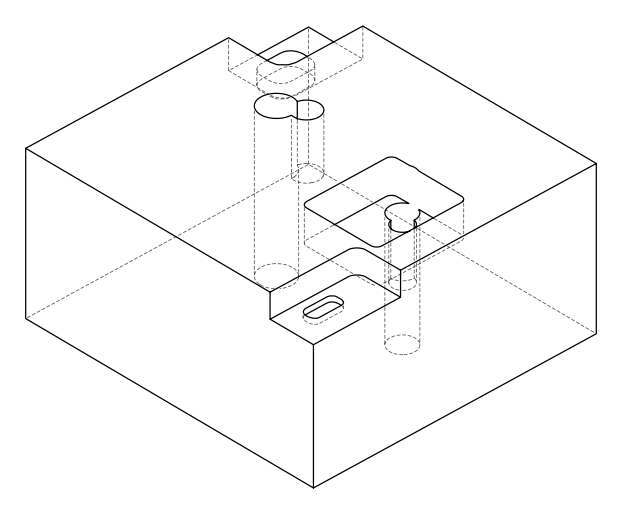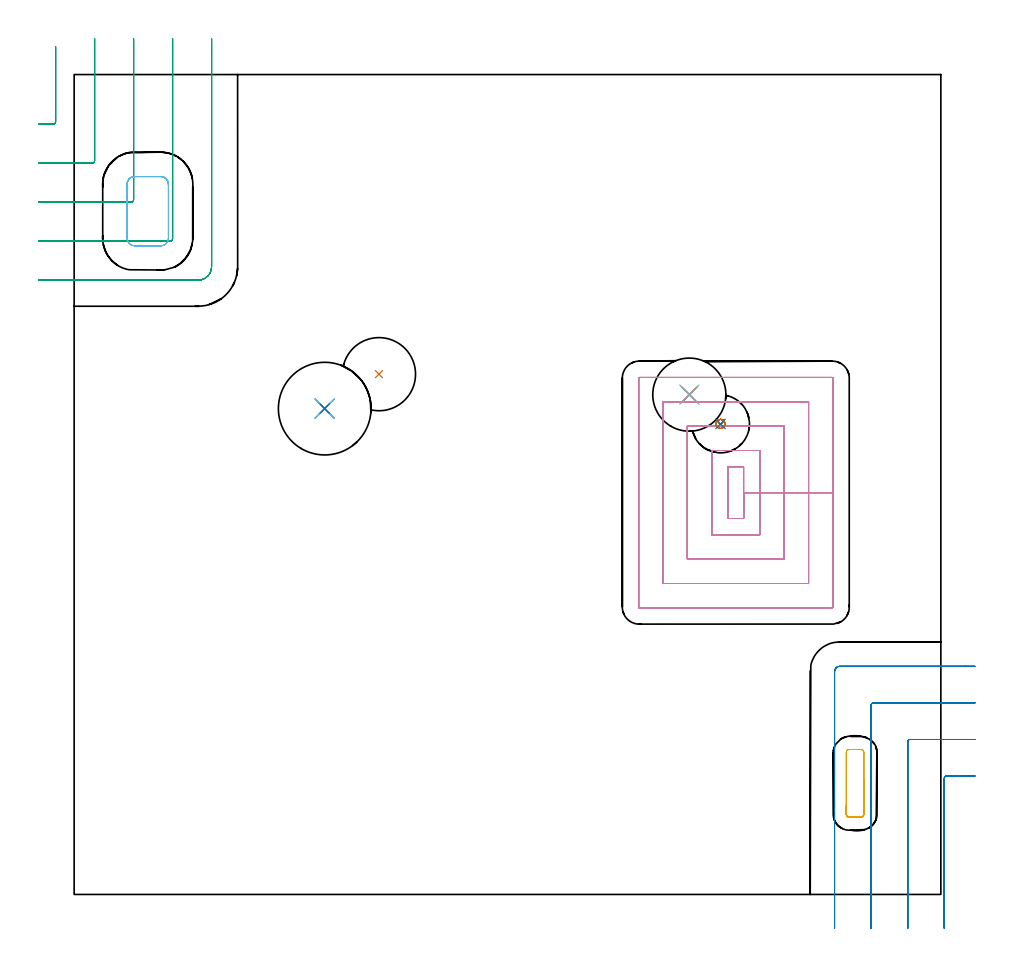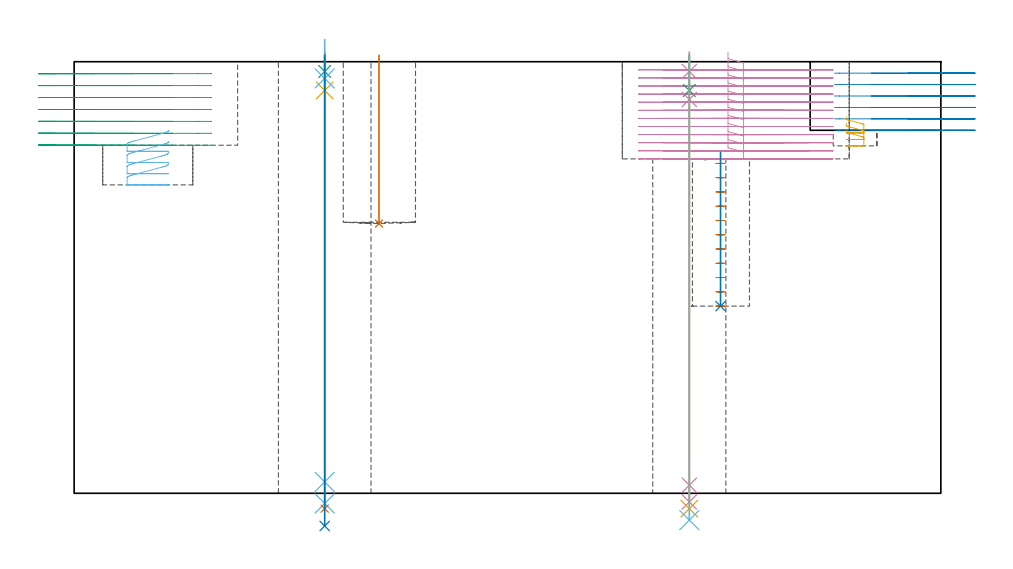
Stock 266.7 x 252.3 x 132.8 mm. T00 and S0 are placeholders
(PLAN: 18 operations, 15 tool changes, 36.5 min)
(1 INDEXABLE_INSERT_DRILL_BLIND_HOLE_FROM_SOLID | STEP1POCKET | NXT0302_016 | 0.21 min | 19684 mm3)
(2 MILL_CORNER_NOTCH_RECTANGULAR | CORNER_NOTCH_RECTANGULAR | UGT0201_133 | Follow Part, ap 3.75, ae 75% | 4.86 min | 65544 mm3)
(3 MILL_CORNER_NOTCH_RECTANGULAR_1 | CORNER_NOTCH_RECTANGULAR_1 | UGT0201_008 | Follow Part, ap 4, ae 75% | 6.29 min | 91351 mm3)
(4 MILL_RECTANGULAR_POCKET | POCKET_RECTANGULAR_STRAIGHT | NXT0201_010 | Follow Part, ap 2.5, ae 75% | 19.18 min | 168176 mm3)
(5 MILL_RECTANGULAR_POCKET_1 | POCKET_RECTANGULAR_STRAIGHT_1 | NXT0201_009 | Follow Part, ap 2, ae 75% | 0.55 min | 1756 mm3)
(6 MILL_RECTANGULAR_POCKET_2 | POCKET_RECTANGULAR_STRAIGHT_2 | UGT0201_133 | Follow Part, ap 3.75, ae 75% | 0.93 min | 11238 mm3)
(7 MILL_BLIND_HOLE_FROM_SOLID_MATERIAL | STEP1POCKET_1 | UGT0201_133 | Spiral | 0.6 min | 11298 mm3)
(8 BORE_BLIND_HOLE | STEP1POCKET_1 | UGT0332_075 | 0.2 min | 0 mm3)
(9 SPOT_DRILL | STEP1HOLE | NXT0321_9005460120000 | 0.05 min | 175 mm3)
(10 SPOT_DRILL_1 | STEP1HOLE_1 | NXT0321_9005460120000 | 0.05 min | 0 mm3)
(11 DRILL_BLIND_HOLE_INTO_CENTER | STEP1HOLE | NXT0301_030 | 0.05 min | 168 mm3)
(12 GUN_DRILL_THROUGH_HOLE | STEP1HOLE | UGT0307_003 | 0.65 min | 4836 mm3)
(13 SPADE_DRILL_TO_ENLARGE_THROUGH_HOLE | STEP1HOLE | UGT0306_005 | 0.56 min | 16718 mm3)
(14 DRILL_TO_ENLARGE_THROUGH_HOLE | STEP1HOLE | UGT0301_392 | 0.58 min | 59703 mm3)
(15 DRILL_BLIND_HOLE_INTO_CENTER_1 | STEP1HOLE_1 | NXT0301_030 | 0.05 min | 0 mm3)
(16 GUN_DRILL_THROUGH_HOLE_1 | STEP1HOLE_1 | UGT0307_001 | 0.59 min | 2004 mm3)
(17 SPADE_DRILL_TO_ENLARGE_THROUGH_HOLE_1 | STEP1HOLE_1 | UGT0306_005 | 0.56 min | 14114 mm3)
(18 DRILL_TO_ENLARGE_THROUGH_HOLE_1 | STEP1HOLE_1 | UGT0301_054 | 0.57 min | 21641 mm3)
(TOOL NXT0302_016 | Index. Insert Drill 22.5mm [880-D2250L25-03] | D22.5 PA176 FL68 Z2)
(TOOL UGT0201_133 | Carbide End Mill 15.0 | D15 FL30 Z4)
(TOOL UGT0201_008 | End Mill 16 mm | D16 FL32 Z4)
(TOOL NXT0201_010 | ENDMILL 10mm [2P460-1000-NA 1630] | D10 FL30 Z6)
(TOOL NXT0201_009 | ENDMILL 8mm [2P460-0800-NA 1630] | D8 FL26 Z6)
(TOOL UGT0332_075 | 17.75 mm Rough Boring Bar | D17.75)
(TOOL NXT0321_9005460120000 | NC Spot Drill, 142deg, 12mm, Carbide, Uncoated | D12 PA142 FL30 Z2)
(TOOL NXT0301_030 | Carbide Drill 5.9mm [860.1-0590-018A1-MM 2214] | D5.9 PA140 FL28 Z2)
(TOOL UGT0307_003 | Gun Drill 7 mm | D7 PA130 FL24 Z1)
(TOOL UGT0306_005 | Spade Drill 14.5mm | D14.5 PA132 FL10 Z2)
(TOOL UGT0301_392 | Twist Drill 28.5 mm | D28.5 PA118 FL165 Z2)
(TOOL UGT0307_001 | Gun Drill 5 mm | D5 PA130 FL24 Z1)
(TOOL UGT0301_054 | Twist Drill 22.5 mm | D22.5 PA118 FL155 Z2)
(OP 1 INDEXABLE_INSERT_DRILL_BLIND_HOLE_FROM_SOLID)
G17 G21 G94 G90
T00 M6
G54
G17 G0 G90 X93.8 Y160.1 S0 M3
G43 Z142.8 H1
G94 G81 G98 Z83. F250. R134.8
G80
M5
M2
(OP 2 MILL_CORNER_NOTCH_RECTANGULAR)
G17 G21 G94 G90
T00 M6
G54
G17 G0 G90 X277.2 Y36.45 S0 M3
G43 Z142.8 H0
Z129.283
G94 G1 X274.2 F250.
X268.496 F500.
G3 X267.75 Y35.704 R0.75
G1 Y-7.426
Y-10.426 F250.
G0 Z142.8
X277.2 Y47.7
Z129.283
G1 X274.2
X257.246 F500.
G3 X256.5 Y46.954 R0.75
G1 Y-7.5
Y-10.5 F250.
G0 Z142.8
X277.2 Y58.95
Z129.283
G1 X274.2
X245.997 F500.
G3 X245.25 Y58.203 R0.75
G1 Y-7.5
Y-10.5 F250.
G0 Z142.8
X277.2 Y70.2
Z129.283
G1 X274.2
X235.6 F500.
G3 X234. Y68.6 R1.6
G1 Y-7.5
Y-10.5 F250.
G0 Z142.8
X277.2 Y36.45
Z125.767
G1 X274.2
X268.496 F500.
G3 X267.75 Y35.704 R0.75
G1 Y-7.426
Y-10.426 F250.
G0 Z142.8
X277.2 Y47.7
Z125.767
G1 X274.2
X257.246 F500.
G3 X256.5 Y46.954 R0.75
G1 Y-7.5
Y-10.5 F250.
G0 Z142.8
X277.2 Y58.95
Z125.767
G1 X274.2
X245.997 F500.
G3 X245.25 Y58.203 R0.75
G1 Y-7.5
Y-10.5 F250.
G0 Z142.8
X277.2 Y70.2
Z125.767
G1 X274.2
X235.6 F500.
G3 X234. Y68.6 R1.6
G1 Y-7.5
Y-10.5 F250.
G0 Z142.8
X277.2 Y36.45
Z122.25
G1 X274.2
X268.496 F500.
G3 X267.75 Y35.704 R0.75
G1 Y-7.426
Y-10.426 F250.
G0 Z142.8
X277.2 Y47.7
Z122.25
G1 X274.2
X257.246 F500.
G3 X256.5 Y46.954 R0.75
G1 Y-7.5
Y-10.5 F250.
G0 Z142.8
X277.2 Y58.95
Z122.25
G1 X274.2
X245.997 F500.
G3 X245.25 Y58.203 R0.75
G1 Y-7.5
Y-10.5 F250.
G0 Z142.8
X277.2 Y70.2
Z122.25
G1 X274.2
X235.6 F500.
G3 X234. Y68.6 R1.6
G1 Y-7.5
Y-10.5 F250.
G0 Z142.8
X277.2 Y36.45
Z118.733
G1 X274.2
X268.496 F500.
G3 X267.75 Y35.704 R0.75
G1 Y-7.426
Y-10.426 F250.
G0 Z142.8
X277.2 Y47.7
Z118.733
G1 X274.2
X257.246 F500.
G3 X256.5 Y46.954 R0.75
G1 Y-7.5
Y-10.5 F250.
G0 Z142.8
X277.2 Y58.95
Z118.733
G1 X274.2
X245.997 F500.
G3 X245.25 Y58.203 R0.75
G1 Y-7.5
Y-10.5 F250.
G0 Z142.8
X277.2 Y70.2
Z118.733
G1 X274.2
X235.6 F500.
G3 X234. Y68.6 R1.6
G1 Y-7.5
Y-10.5 F250.
G0 Z142.8
X277.2 Y36.45
Z115.217
G1 X274.2
X268.496 F500.
G3 X267.75 Y35.704 R0.75
G1 Y-7.426
Y-10.426 F250.
G0 Z142.8
X277.2 Y47.7
Z115.217
G1 X274.2
X257.246 F500.
G3 X256.5 Y46.954 R0.75
G1 Y-7.5
Y-10.5 F250.
G0 Z142.8
X277.2 Y58.95
Z115.217
G1 X274.2
X245.997 F500.
G3 X245.25 Y58.203 R0.75
G1 Y-7.5
Y-10.5 F250.
G0 Z142.8
X277.2 Y70.2
Z115.217
G1 X274.2
X235.6 F500.
G3 X234. Y68.6 R1.6
G1 Y-7.5
Y-10.5 F250.
G0 Z142.8
X277.2 Y36.45
Z111.7
G1 X274.2
X268.496 F500.
G3 X267.75 Y35.704 R0.75
G1 Y-7.426
Y-10.426 F250.
G0 Z142.8
X277.2 Y47.7
Z111.7
G1 X274.2
X257.246 F500.
G3 X256.5 Y46.954 R0.75
G1 Y-7.5
Y-10.5 F250.
G0 Z142.8
X277.2 Y58.95
Z111.7
G1 X274.2
X245.997 F500.
G3 X245.25 Y58.203 R0.75
G1 Y-7.5
Y-10.5 F250.
G0 Z142.8
X277.2 Y70.2
Z111.7
G1 X274.2
X235.6 F500.
G3 X234. Y68.6 R1.6
G1 Y-7.5
Y-10.5 F250.
G0 Z142.8
M5
M2
(OP 3 MILL_CORNER_NOTCH_RECTANGULAR_1)
G17 G21 G94 G90
T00 M6
G54
G17 G0 G90 X-11. Y237. S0 M3
G43 Z142.8 H0
Z129.128
G94 G1 X-8. F250.
X-6.496 F500.
G3 X-5.7 Y237.796 R0.8
G1 Y257.913
Y260.913 F250.
G0 Z142.8
X-11. Y225.
Z129.128
G1 X-8.
X5.504 F500.
G3 X6.3 Y225.796 R0.8
G1 Y260.3
Y263.3 F250.
G0 Z142.8
X-11. Y213.
Z129.128
G1 X-8.
X17.504 F500.
G3 X18.3 Y213.796 R0.8
G1 Y260.3
Y263.3 F250.
G0 Z142.8
X-11. Y201.
Z129.128
G1 X-8.
X29.503 F500.
G3 X30.3 Y201.797 R0.8
G1 Y260.3
Y263.3 F250.
G0 Z142.8
X-11. Y189.
Z129.128
G1 X-8.
X38.1 F500.
G3 X42.3 Y193.2 R4.2
G1 Y260.3
Y263.3 F250.
G0 Z142.8
X-11. Y237.
Z125.457
G1 X-8.
X-6.496 F500.
G3 X-5.7 Y237.796 R0.8
G1 Y257.913
Y260.913 F250.
G0 Z142.8
X-11. Y225.
Z125.457
G1 X-8.
X5.504 F500.
G3 X6.3 Y225.796 R0.8
G1 Y260.3
Y263.3 F250.
G0 Z142.8
X-11. Y213.
Z125.457
G1 X-8.
X17.504 F500.
G3 X18.3 Y213.796 R0.8
G1 Y260.3
Y263.3 F250.
G0 Z142.8
X-11. Y201.
Z125.457
G1 X-8.
X29.504 F500.
G3 X30.3 Y201.796 R0.8
G1 Y260.3
Y263.3 F250.
G0 Z142.8
X-11. Y189.
Z125.457
G1 X-8.
X38.1 F500.
G3 X42.3 Y193.2 R4.2
G1 Y260.3
Y263.3 F250.
G0 Z142.8
X-11. Y237.
Z121.786
G1 X-8.
X-6.496 F500.
G3 X-5.7 Y237.796 R0.8
G1 Y257.913
Y260.913 F250.
G0 Z142.8
X-11. Y225.
Z121.786
G1 X-8.
X5.504 F500.
G3 X6.3 Y225.796 R0.8
G1 Y260.3
Y263.3 F250.
G0 Z142.8
X-11. Y213.
Z121.786
G1 X-8.
X17.504 F500.
G3 X18.3 Y213.796 R0.8
G1 Y260.3
Y263.3 F250.
G0 Z142.8
X-11. Y201.
Z121.786
G1 X-8.
X29.504 F500.
G3 X30.3 Y201.796 R0.8
G1 Y260.3
Y263.3 F250.
G0 Z142.8
X-11. Y189.
Z121.786
G1 X-8.
X38.1 F500.
G3 X42.3 Y193.2 R4.2
G1 Y260.3
Y263.3 F250.
G0 Z142.8
X-11. Y237.
Z118.114
G1 X-8.
X-6.496 F500.
G3 X-5.7 Y237.796 R0.8
G1 Y257.913
Y260.913 F250.
G0 Z142.8
X-11. Y225.
Z118.114
G1 X-8.
X5.504 F500.
G3 X6.3 Y225.796 R0.8
G1 Y260.3
Y263.3 F250.
G0 Z142.8
X-11. Y213.
Z118.114
G1 X-8.
X17.504 F500.
G3 X18.3 Y213.796 R0.8
G1 Y260.3
Y263.3 F250.
G0 Z142.8
X-11. Y201.
Z118.114
G1 X-8.
X29.504 F500.
G3 X30.3 Y201.796 R0.8
G1 Y260.3
Y263.3 F250.
G0 Z142.8
X-11. Y189.
Z118.114
G1 X-8.
X38.1 F500.
G3 X42.3 Y193.2 R4.2
G1 Y260.3
Y263.3 F250.
G0 Z142.8
X-11. Y237.
Z114.443
G1 X-8.
X-6.496 F500.
G3 X-5.7 Y237.796 R0.8
G1 Y257.913
Y260.913 F250.
G0 Z142.8
X-11. Y225.
Z114.443
G1 X-8.
X5.504 F500.
G3 X6.3 Y225.796 R0.8
G1 Y260.3
Y263.3 F250.
G0 Z142.8
X-11. Y213.
Z114.443
G1 X-8.
X17.504 F500.
G3 X18.3 Y213.796 R0.8
G1 Y260.3
Y263.3 F250.
G0 Z142.8
X-11. Y201.
Z114.443
G1 X-8.
X29.504 F500.
G3 X30.3 Y201.796 R0.8
G1 Y260.3
Y263.3 F250.
G0 Z142.8
X-11. Y189.
Z114.443
G1 X-8.
X38.1 F500.
G3 X42.3 Y193.2 R4.2
G1 Y260.3
Y263.3 F250.
G0 Z142.8
X-11. Y237.
Z110.771
G1 X-8.
X-6.496 F500.
G3 X-5.7 Y237.796 R0.8
G1 Y257.913
Y260.913 F250.
G0 Z142.8
X-11. Y225.
Z110.771
G1 X-8.
X5.504 F500.
G3 X6.3 Y225.796 R0.8
G1 Y260.3
Y263.3 F250.
G0 Z142.8
X-11. Y213.
Z110.771
G1 X-8.
X17.504 F500.
G3 X18.3 Y213.796 R0.8
G1 Y260.3
Y263.3 F250.
G0 Z142.8
X-11. Y201.
Z110.771
G1 X-8.
X29.503 F500.
G3 X30.3 Y201.797 R0.8
G1 Y260.3
Y263.3 F250.
G0 Z142.8
X-11. Y189.
Z110.771
G1 X-8.
X38.1 F500.
G3 X42.3 Y193.2 R4.2
G1 Y260.3
Y263.3 F250.
G0 Z142.8
X-11. Y237.
Z107.1
G1 X-8.
X-6.496 F500.
G3 X-5.7 Y237.796 R0.8
G1 Y257.913
Y260.913 F250.
G0 Z142.8
X-11. Y225.
Z107.1
G1 X-8.
X5.504 F500.
G3 X6.3 Y225.796 R0.8
G1 Y260.3
Y263.3 F250.
G0 Z142.8
X-11. Y213.
Z107.1
G1 X-8.
X17.504 F500.
G3 X18.3 Y213.796 R0.8
G1 Y260.3
Y263.3 F250.
G0 Z142.8
X-11. Y201.
Z107.1
G1 X-8.
X29.503 F500.
G3 X30.3 Y201.797 R0.8
G1 Y260.3
Y263.3 F250.
G0 Z142.8
X-11. Y189.
Z107.1
G1 X-8.
X38.1 F500.
G3 X42.3 Y193.2 R4.2
G1 Y260.3
Y263.3 F250.
G0 Z142.8
M5
M2
(OP 4 MILL_RECTANGULAR_POCKET)
G17 G21 G94 G90
T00 M6
G54
G17 G0 G90 X201.2 Y123.445 S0 M3
G43 Z142.8 H1
Z135.8
G94 G1 Y115.7 Z133.725 F250.
X206. Z132.438
Y123.65 Z130.308
Y131.6 F500.
X201.2
Y115.7
X206.
Y123.65
X211.
Y136.6
X196.2
Y110.7
X211.
Y123.65
X218.5
Y144.1
X188.7
Y103.2
X218.5
Y123.65
X226.
Y151.6
X193.824
X181.2
Y95.7
X226.
Y123.65
X233.5
Y158.9
G3 X233.3 Y159.1 R0.2
G1 X173.9
G3 X173.7 Y158.9 R0.2
G1 Y88.4
G3 X173.9 Y88.2 R0.2
G1 X233.3
G3 X233.5 Y88.4 R0.2
G1 Y123.65
Y124.65
G0 X201.2 Y123.445 Z133.308
G1 Y115.7 Z131.233 F250.
X206. Z129.947
Y123.65 Z127.817
Y131.6 F500.
X201.2
Y115.7
X206.
Y123.65
X211.
Y136.6
X196.2
Y110.7
X211.
Y123.65
X218.5
Y144.1
X188.7
Y103.2
X218.5
Y123.65
X226.
Y151.6
X181.2
Y95.7
X226.
Y123.65
X233.5
Y158.9
G3 X233.3 Y159.1 R0.2
G1 X173.9
G3 X173.7 Y158.9 R0.2
G1 Y88.4
G3 X173.9 Y88.2 R0.2
G1 X233.3
G3 X233.5 Y88.4 R0.2
G1 Y123.65
Y124.65
G0 X201.2 Y123.445 Z130.817
G1 Y115.7 Z128.741 F250.
X206. Z127.455
Y123.65 Z125.325
Y131.6 F500.
X201.2
Y115.7
X206.
Y123.65
X211.
Y136.6
X196.2
Y110.7
X211.
Y123.65
X218.5
Y144.1
X188.7
Y103.2
X218.5
Y123.65
X226.
Y151.6
X181.2
Y95.7
X226.
Y123.65
X233.5
Y158.9
G3 X233.3 Y159.1 R0.2
G1 X173.9
G3 X173.7 Y158.9 R0.2
G1 Y88.4
G3 X173.9 Y88.2 R0.2
G1 X233.3
G3 X233.5 Y88.4 R0.2
G1 Y123.65
Y124.65
G0 X201.2 Y123.445 Z128.325
G1 Y115.7 Z126.25 F250.
X206. Z124.963
Y123.65 Z122.833
Y131.6 F500.
X201.2
Y115.7
X206.
Y123.65
X211.
Y136.6
X196.2
Y110.7
X211.
Y123.65
X218.5
Y144.1
X188.7
Y103.2
X218.5
Y123.65
X226.
Y151.6
X181.2
Y95.7
X226.
Y123.65
X233.5
Y158.9
G3 X233.3 Y159.1 R0.2
G1 X173.9
G3 X173.7 Y158.9 R0.2
G1 Y88.4
G3 X173.9 Y88.2 R0.2
G1 X233.3
G3 X233.5 Y88.4 R0.2
G1 Y123.65
Y124.65
G0 X201.2 Y123.445 Z125.833
G1 Y115.7 Z123.758 F250.
X206. Z122.472
Y123.65 Z120.342
Y131.6 F500.
X201.2
Y115.7
X206.
Y123.65
X211.
Y136.6
X196.2
Y110.7
X211.
Y123.65
X218.5
Y144.1
X188.7
Y103.2
X218.5
Y123.65
X226.
Y151.6
X181.2
Y95.7
X226.
Y123.65
X233.5
Y158.9
G3 X233.3 Y159.1 R0.2
G1 X173.9
G3 X173.7 Y158.9 R0.2
G1 Y88.4
G3 X173.9 Y88.2 R0.2
G1 X233.3
G3 X233.5 Y88.4 R0.2
G1 Y123.65
Y124.65
G0 X201.2 Y123.445 Z123.342
G1 Y115.7 Z121.266 F250.
X206. Z119.98
Y123.65 Z117.85
Y131.6 F500.
X201.2
Y115.7
X206.
Y123.65
X211.
Y136.6
X196.2
Y110.7
X211.
Y123.65
X218.5
Y144.1
X188.7
Y103.2
X218.5
Y123.65
X226.
Y151.6
X181.2
Y95.7
X226.
Y123.65
X233.5
Y158.9
G3 X233.3 Y159.1 R0.2
G1 X173.9
G3 X173.7 Y158.9 R0.2
G1 Y88.4
G3 X173.9 Y88.2 R0.2
G1 X233.3
G3 X233.5 Y88.4 R0.2
G1 Y123.65
Y124.65
G0 X201.2 Y123.445 Z120.85
G1 Y115.7 Z118.775 F250.
X206. Z117.488
Y123.65 Z115.358
Y131.6 F500.
X201.2
Y115.7
X206.
Y123.65
X211.
Y136.6
X196.2
Y110.7
X211.
Y123.65
X218.5
Y144.1
X188.7
Y103.2
X218.5
Y123.65
X226.
Y151.6
X181.2
Y95.7
X226.
Y123.65
X233.5
Y158.9
G3 X233.3 Y159.1 R0.2
G1 X173.9
G3 X173.7 Y158.9 R0.2
G1 Y88.4
G3 X173.9 Y88.2 R0.2
G1 X233.3
G3 X233.5 Y88.4 R0.2
G1 Y123.65
Y124.65
G0 X201.2 Y123.445 Z118.358
G1 Y115.7 Z116.283 F250.
X206. Z114.997
Y123.65 Z112.867
Y131.6 F500.
X201.2
Y115.7
X206.
Y123.65
X211.
Y136.6
X196.2
Y110.7
X211.
Y123.65
X218.5
Y144.1
X188.7
Y103.2
X218.5
Y123.65
X226.
Y151.6
X181.2
Y95.7
X226.
Y123.65
X233.5
Y158.9
G3 X233.3 Y159.1 R0.2
G1 X173.9
G3 X173.7 Y158.9 R0.2
G1 Y88.4
G3 X173.9 Y88.2 R0.2
G1 X233.3
G3 X233.5 Y88.4 R0.2
G1 Y123.65
Y124.65
G0 X201.2 Y123.445 Z115.867
G1 Y115.7 Z113.791 F250.
X206. Z112.505
Y123.65 Z110.375
Y131.6 F500.
X201.2
Y115.7
X206.
Y123.65
X211.
Y136.6
X196.2
Y110.7
X211.
Y123.65
X218.5
Y144.1
X188.7
Y103.2
X218.5
Y123.65
X226.
Y151.6
X181.2
Y95.7
X226.
Y123.65
X233.5
Y158.9
G3 X233.3 Y159.1 R0.2
G1 X173.9
G3 X173.7 Y158.9 R0.2
G1 Y88.4
G3 X173.9 Y88.2 R0.2
G1 X233.3
G3 X233.5 Y88.4 R0.2
G1 Y123.65
Y124.65
G0 X201.2 Y123.445 Z113.375
G1 Y115.7 Z111.3 F250.
X206. Z110.014
Y123.65 Z107.883
Y131.6 F500.
X201.2
Y115.7
X206.
Y123.65
X211.
Y136.6
X196.2
Y110.7
X211.
Y123.65
X218.5
Y144.1
X188.7
Y103.2
X218.5
Y123.65
X226.
Y151.6
X181.2
Y95.7
X226.
Y123.65
X233.5
Y158.9
G3 X233.3 Y159.1 R0.2
G1 X173.9
G3 X173.7 Y158.9 R0.2
G1 Y88.4
G3 X173.9 Y88.2 R0.2
G1 X233.3
G3 X233.5 Y88.4 R0.2
G1 Y123.65
Y124.65
G0 X201.2 Y123.445 Z110.883
G1 Y115.7 Z108.808 F250.
X206. Z107.522
Y123.65 Z105.392
Y131.6 F500.
X201.2
Y115.7
X206.
Y123.65
X211.
Y136.6
X196.2
Y110.7
X211.
Y123.65
X218.5
Y144.1
X188.7
Y103.2
X218.5
Y123.65
X226.
Y151.6
X193.824
X181.2
Y95.7
X226.
Y123.65
X233.5
Y158.9
G3 X233.3 Y159.1 R0.2
G1 X173.9
G3 X173.7 Y158.9 R0.2
G1 Y88.4
G3 X173.9 Y88.2 R0.2
G1 X233.3
G3 X233.5 Y88.4 R0.2
G1 Y123.65
Y124.65
G0 X201.2 Y123.445 Z108.392
G1 Y115.7 Z106.316 F250.
X206. Z105.03
Y123.65 Z102.9
Y131.6 F500.
X201.2
Y115.7
X206.
Y123.65
X211.
Y136.6
X196.2
Y110.7
X211.
Y123.65
X218.5
Y144.1
X188.7
Y103.2
X218.5
Y123.65
X226.
Y151.6
X193.824
X181.2
Y95.7
X226.
Y123.65
X233.5
Y158.9
G3 X233.3 Y159.1 R0.2
G1 X173.9
G3 X173.7 Y158.9 R0.2
G1 Y88.4
G3 X173.9 Y88.2 R0.2
G1 X233.3
G3 X233.5 Y88.4 R0.2
G1 Y123.65
Y124.65
G0 Z142.8
M5
M2
(OP 5 MILL_RECTANGULAR_POCKET_1)
G17 G21 G94 G90
T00 M6
G54
G17 G0 G90 X237.6 Y27.397 S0 M3
G43 Z142.8 H1
Z115.877
G94 G1 Y24.7 Z115.154 F250.
Y24.605 Z115.129
X237.659 Y24.367 Z115.063
X237.779 Y24.153 Z114.997
X237.953 Y23.979 Z114.932
X238.167 Y23.859 Z114.866
X238.405 Y23.8 Z114.8
X242.195 Z113.784
X242.433 Y23.859 Z113.719
X242.647 Y23.979 Z113.653
X242.821 Y24.153 Z113.587
X242.941 Y24.367 Z113.521
X243. Y24.605 Z113.456
Y24.7 Z113.43
Y34.2 Z110.885
Y43.7 F500.
G3 X242.1 Y44.6 R0.9
G1 X238.5
G3 X237.6 Y43.7 R0.9
G1 Y24.7
G3 X238.5 Y23.8 R0.9
G1 X242.1
G3 X243. Y24.7 R0.9
G1 Y34.2
Y35.2
G0 X237.6 Y27.397 Z113.885
G1 Y24.7 Z113.162 F250.
Y24.605 Z113.137
X237.659 Y24.367 Z113.071
X237.779 Y24.153 Z113.005
X237.953 Y23.979 Z112.939
X238.167 Y23.859 Z112.873
X238.405 Y23.8 Z112.808
X242.195 Z111.792
X242.433 Y23.859 Z111.726
X242.647 Y23.979 Z111.661
X242.821 Y24.153 Z111.595
X242.941 Y24.367 Z111.529
X243. Y24.605 Z111.463
Y24.7 Z111.438
Y34.2 Z108.892
Y43.7 F500.
G3 X242.1 Y44.6 R0.9
G1 X238.5
G3 X237.6 Y43.7 R0.9
G1 Y24.7
G3 X238.5 Y23.8 R0.9
G1 X242.1
G3 X243. Y24.7 R0.9
G1 Y34.2
Y35.2
G0 X237.6 Y27.397 Z111.892
G1 Y24.7 Z111.17 F250.
Y24.605 Z111.144
X237.659 Y24.367 Z111.078
X237.779 Y24.153 Z111.013
X237.953 Y23.979 Z110.947
X238.167 Y23.859 Z110.881
X238.405 Y23.8 Z110.815
X242.195 Z109.8
X242.433 Y23.859 Z109.734
X242.647 Y23.979 Z109.668
X242.821 Y24.153 Z109.603
X242.941 Y24.367 Z109.537
X243. Y24.605 Z109.471
Y24.7 Z109.446
Y34.2 Z106.9
Y43.7 F500.
G3 X242.1 Y44.6 R0.9
G1 X238.5
G3 X237.6 Y43.7 R0.9
G1 Y24.7
G3 X238.5 Y23.8 R0.9
G1 X242.1
G3 X243. Y24.7 R0.9
G1 Y34.2
Y35.2
G0 Z142.8
M5
M2
(OP 6 MILL_RECTANGULAR_POCKET_2)
G17 G21 G94 G90
T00 M6
G54
G17 G0 G90 X29. Y218.227 S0 M3
G43 Z142.8 H0
Z111.682
G94 G1 Y218.6 Z111.582 F250.
Y218.752 Z111.541
X28.936 Y219.161 Z111.43
X28.799 Y219.552 Z111.319
X28.595 Y219.912 Z111.208
X28.33 Y220.23 Z111.097
X28.012 Y220.495 Z110.987
X27.652 Y220.699 Z110.876
X27.261 Y220.836 Z110.765
X26.852 Y220.9 Z110.654
X18.448 Z108.402
X18.039 Y220.836 Z108.291
X17.648 Y220.699 Z108.18
X17.288 Y220.495 Z108.069
X16.97 Y220.23 Z107.958
X16.705 Y219.912 Z107.847
X16.501 Y219.552 Z107.736
X16.364 Y219.161 Z107.625
X16.3 Y218.752 Z107.514
Y218.6 Z107.474
Y210.25 Z105.236
Y201.9 F500.
G3 X18.6 Y199.6 R2.3
G1 X26.7
G3 X29. Y201.9 R2.3
G1 Y218.6
G3 X26.7 Y220.9 R2.3
G1 X18.6
G3 X16.3 Y218.6 R2.3
G1 Y210.25
Y209.25
G0 X29. Y218.227 Z108.236
G1 Y218.6 Z108.136 F250.
Y218.752 Z108.096
X28.936 Y219.161 Z107.985
X28.799 Y219.552 Z107.874
X28.595 Y219.912 Z107.763
X28.33 Y220.23 Z107.652
X28.012 Y220.495 Z107.541
X27.652 Y220.699 Z107.43
X27.261 Y220.836 Z107.319
X26.852 Y220.9 Z107.208
X18.448 Z104.957
X18.039 Y220.836 Z104.846
X17.648 Y220.699 Z104.735
X17.288 Y220.495 Z104.624
X16.97 Y220.23 Z104.513
X16.705 Y219.912 Z104.402
X16.501 Y219.552 Z104.291
X16.364 Y219.161 Z104.18
X16.3 Y218.752 Z104.069
Y218.6 Z104.028
Y210.25 Z101.791
Y201.9 F500.
G3 X18.6 Y199.6 R2.3
G1 X26.7
G3 X29. Y201.9 R2.3
G1 Y218.6
G3 X26.7 Y220.9 R2.3
G1 X18.6
G3 X16.3 Y218.6 R2.3
G1 Y210.25
Y209.25
G0 X29. Y218.227 Z104.791
G1 Y218.6 Z104.691 F250.
Y218.752 Z104.65
X28.936 Y219.161 Z104.539
X28.799 Y219.552 Z104.428
X28.595 Y219.912 Z104.318
X28.33 Y220.23 Z104.207
X28.012 Y220.495 Z104.096
X27.652 Y220.699 Z103.985
X27.261 Y220.836 Z103.874
X26.852 Y220.9 Z103.763
X18.448 Z101.511
X18.039 Y220.836 Z101.4
X17.648 Y220.699 Z101.289
X17.288 Y220.495 Z101.178
X16.97 Y220.23 Z101.067
X16.705 Y219.912 Z100.956
X16.501 Y219.552 Z100.845
X16.364 Y219.161 Z100.734
X16.3 Y218.752 Z100.623
Y218.6 Z100.583
Y210.25 Z98.345
Y201.9 F500.
G3 X18.6 Y199.6 R2.3
G1 X26.7
G3 X29. Y201.9 R2.3
G1 Y218.6
G3 X26.7 Y220.9 R2.3
G1 X18.6
G3 X16.3 Y218.6 R2.3
G1 Y210.25
Y209.25
G0 X29. Y218.227 Z101.345
G1 Y218.6 Z101.246 F250.
Y218.752 Z101.205
X28.936 Y219.161 Z101.094
X28.799 Y219.552 Z100.983
X28.595 Y219.912 Z100.872
X28.33 Y220.23 Z100.761
X28.012 Y220.495 Z100.65
X27.652 Y220.699 Z100.539
X27.261 Y220.836 Z100.428
X26.852 Y220.9 Z100.317
X18.448 Z98.066
X18.039 Y220.836 Z97.955
X17.648 Y220.699 Z97.844
X17.288 Y220.495 Z97.733
X16.97 Y220.23 Z97.622
X16.705 Y219.912 Z97.511
X16.501 Y219.552 Z97.4
X16.364 Y219.161 Z97.289
X16.3 Y218.752 Z97.178
Y218.6 Z97.137
Y210.25 Z94.9
Y201.9 F500.
G3 X18.6 Y199.6 R2.3
G1 X26.7
G3 X29. Y201.9 R2.3
G1 Y218.6
G3 X26.7 Y220.9 R2.3
G1 X18.6
G3 X16.3 Y218.6 R2.3
G1 Y210.25
Y209.25
G0 Z142.8
M5
M2
(OP 7 MILL_BLIND_HOLE_FROM_SOLID_MATERIAL)
G17 G21 G94 G90
T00 M6
G54
G17 G0 G90 X198.9 Y144.8 S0 M3
G43 Z142.8 H0
Z101.509
G94 G3 X199.6 Y145.5 R0.7 F250.
X198.9 Y146.2 R0.7
X197.5 Y144.8 R1.4
X198.9 Y146.2 R-1.4
X198.2 Y145.5 R0.7
X198.9 Y144.8 R0.7
G0 Z97.118
G3 X199.6 Y145.5 R0.7
X198.9 Y146.2 R0.7
X197.5 Y144.8 R1.4
X198.9 Y146.2 R-1.4
X198.2 Y145.5 R0.7
X198.9 Y144.8 R0.7
G0 Z92.727
G3 X199.6 Y145.5 R0.7
X198.9 Y146.2 R0.7
X197.5 Y144.8 R1.4
X198.9 Y146.2 R-1.4
X198.2 Y145.5 R0.7
X198.9 Y144.8 R0.7
G0 Z88.336
G3 X199.6 Y145.5 R0.7
X198.9 Y146.2 R0.7
X197.5 Y144.8 R1.4
X198.9 Y146.2 R-1.4
X198.2 Y145.5 R0.7
X198.9 Y144.8 R0.7
G0 Z83.945
G3 X199.6 Y145.5 R0.7
X198.9 Y146.2 R0.7
X197.5 Y144.8 R1.4
X198.9 Y146.2 R-1.4
X198.2 Y145.5 R0.7
X198.9 Y144.8 R0.7
G0 Z79.555
G3 X199.6 Y145.5 R0.7
X198.9 Y146.2 R0.7
X197.5 Y144.8 R1.4
X198.9 Y146.2 R-1.4
X198.2 Y145.5 R0.7
X198.9 Y144.8 R0.7
G0 Z75.164
G3 X199.6 Y145.5 R0.7
X198.9 Y146.2 R0.7
X197.5 Y144.8 R1.4
X198.9 Y146.2 R-1.4
X198.2 Y145.5 R0.7
X198.9 Y144.8 R0.7
G0 Z70.773
G3 X199.6 Y145.5 R0.7
X198.9 Y146.2 R0.7
X197.5 Y144.8 R1.4
X198.9 Y146.2 R-1.4
X198.2 Y145.5 R0.7
X198.9 Y144.8 R0.7
G0 Z66.382
G3 X199.6 Y145.5 R0.7
X198.9 Y146.2 R0.7
X197.5 Y144.8 R1.4
X198.9 Y146.2 R-1.4
X198.2 Y145.5 R0.7
X198.9 Y144.8 R0.7
G0 Z61.991
G3 X199.6 Y145.5 R0.7
X198.9 Y146.2 R0.7
X197.5 Y144.8 R1.4
X198.9 Y146.2 R-1.4
X198.2 Y145.5 R0.7
X198.9 Y144.8 R0.7
G0 Z57.6
G3 X199.6 Y145.5 R0.7
X198.9 Y146.2 R0.7
X197.5 Y144.8 R1.4
X198.9 Y146.2 R-1.4
X198.2 Y145.5 R0.7
X198.9 Y144.8 R0.7
G0 Z142.8
M5
M2
(OP 8 BORE_BLIND_HOLE)
G17 G21 G94 G90
T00 M6
G54
G17 G0 G90 X198.9 Y144.8 S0 M3
G43 Z142.8 H0
G94 G85 G98 Z57.6 F250. R104.9
G80
M5
M2
(OP 9 SPOT_DRILL)
G17 G21 G94 G90
T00 M6
G54
G17 G0 G90 X77.1 Y149.5 S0 M3
G43 Z142.8 H0
G94 G81 G98 Z129.8 F250. R135.8
G80
M5
M2
(OP 10 SPOT_DRILL_1)
G17 G21 G94 G90
T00 M6
G54
G17 G0 G90 X189.3 Y153.8 S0 M3
G43 Z142.8 H0
G94 G81 G98 Z129.8 F250. R135.8
G80
M5
M2
(OP 11 DRILL_BLIND_HOLE_INTO_CENTER)
G17 G21 G94 G90
T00 M6
G54
G17 G0 G90 X77.1 Y149.5 S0 M3
G43 Z142.8 H1
G94 G81 G98 Z123.95 F250. R134.8
G80
M5
M2
(OP 12 GUN_DRILL_THROUGH_HOLE)
G17 G21 G94 G90
T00 M6
G54
G17 G0 G90 X77.1 Y149.5 M8
G43 Z142.8 H0
Z139.64
S716 M3
G94 G1 Z127.668 F125. M26
G4 X.084
Z3.5 F250.
G4 X.084
Z-3.132 F125.
G4 X.084
M5
M9
G0 Z139.64
Z142.8
M2
(OP 13 SPADE_DRILL_TO_ENLARGE_THROUGH_HOLE)
G17 G21 G94 G90
T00 M6
G54
G17 G0 G90 X77.1 Y149.5 S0 M3
G43 Z142.8 H0
G94 G73 G98 Z-4.728 F250. Q13.753 R134.8
G80
M5
M2
(OP 14 DRILL_TO_ENLARGE_THROUGH_HOLE)
G17 G21 G94 G90
T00 M6
G54
G17 G0 G90 X77.1 Y149.5 S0 M3
G43 Z142.8 H0
G94 G73 G98 Z-10.062 F250. Q23.81 R134.8
G80
M5
M2
(OP 15 DRILL_BLIND_HOLE_INTO_CENTER_1)
G17 G21 G94 G90
T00 M6
G54
G17 G0 G90 X189.3 Y153.8 S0 M3
G43 Z142.8 H1
G94 G81 G98 Z123.95 F250. R134.8
G80
M5
M2
(OP 16 GUN_DRILL_THROUGH_HOLE_1)
G17 G21 G94 G90
T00 M6
G54
G17 G0 G90 X189.3 Y153.8 M8
G43 Z142.8 H0
Z130.26
S716 M3
G94 G1 Z121.194 F125. M26
G4 X.084
Z2.5 F250.
G4 X.084
Z-2.666 F125.
G4 X.084
M5
M9
G0 Z130.26
Z142.8
M2
(OP 17 SPADE_DRILL_TO_ENLARGE_THROUGH_HOLE_1)
G17 G21 G94 G90
T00 M6
G54
G17 G0 G90 X189.3 Y153.8 S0 M3
G43 Z142.8 H0
G94 G73 G98 Z-4.728 F250. Q13.753 R134.8
G80
M5
M2
(OP 18 DRILL_TO_ENLARGE_THROUGH_HOLE_1)
G17 G21 G94 G90
T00 M6
G54
G17 G0 G90 X189.3 Y153.8 S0 M3
G43 Z142.8 H0
G94 G73 G98 Z-8.26 F250. Q20.151 R134.8
G80
M5
M2
